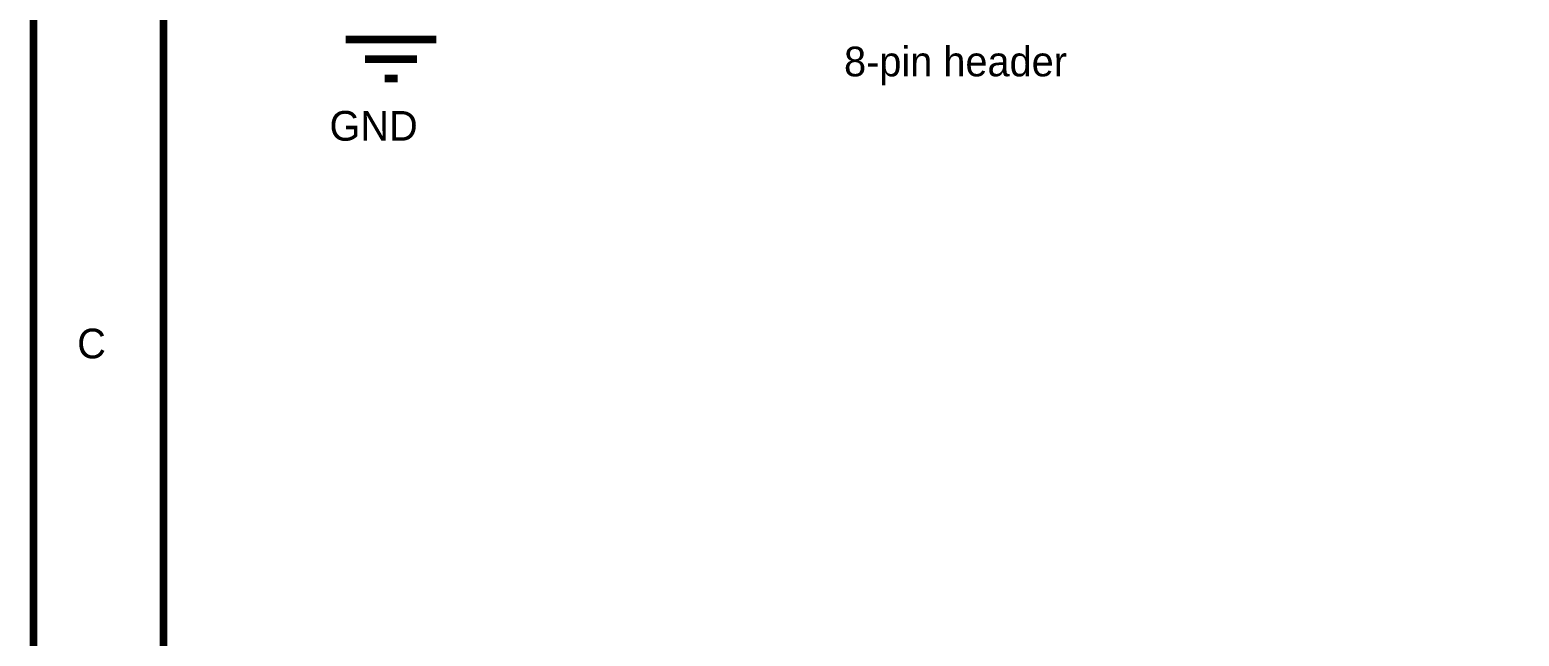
# Model space of a CAD drawing. Header units: inches. Extents: x 0 to 9.5, y -0.61 to 7.51.
# Drawn here: x -0.004 to 2.287, y 2.352 to 3.285 of the extents above; entities that cross this region are included whole.
import ezdxf

# ---------------------------------------------------------------- set-up
doc = ezdxf.new("R2010")
doc.units = ezdxf.units.IN
doc.header["$MEASUREMENT"] = 0
doc.layers.add('Sheet', color=255, linetype='Continuous')

msp = doc.modelspace()

# ---------------------------------------------------------------- linework, layer by layer
at = {"layer": 'Sheet'}
for points, const_width in [([(0.0014, 7.5), (9.499, 7.5), (9.499, 0), (0.0014, 0), (0.0014, 7.5)], 0.0118), ([(0.0014, 7.5), (0.0014, 0), (9.499, 0), (9.499, 7.5), (0.0014, 7.5), (0.0014, 7.5)], 0.0039), ([(0.2012, 7.2997), (9.2992, 7.2997), (9.2992, 0.1999), (0.2012, 0.1999), (0.2012, 7.2997)], 0.0118), ([(0.2012, 7.2997), (0.2012, 0.1999), (9.2992, 0.1999), (9.2992, 7.2997), (0.2012, 7.2997), (0.2012, 7.2997)], 0.0039)]:
    msp.add_lwpolyline(points, close=True, dxfattribs=dict(at, const_width=const_width))
at = {"layer": 'Sheet', "const_width": 0.0118}
for points in [[(0.4815, 3.2698), (0.6213, 3.2698)], [(0.5114, 3.2398), (0.5914, 3.2398)], [(0.5414, 3.2099), (0.5614, 3.2099)]]:
    msp.add_lwpolyline(points, dxfattribs=at)

# ---------------------------------------------------------------- texts
at = {"layer": 'Sheet'}
for s, height, p in [('8-pin header', 0.045685, (1.2484, 3.2132)), ('GND', 0.04569, (0.4567, 3.1142)), ('C', 0.0457, (0.0685, 2.7792))]:
    msp.add_text(s, height=height, dxfattribs=at).set_placement(p)

doc.saveas('drawing.dxf')
